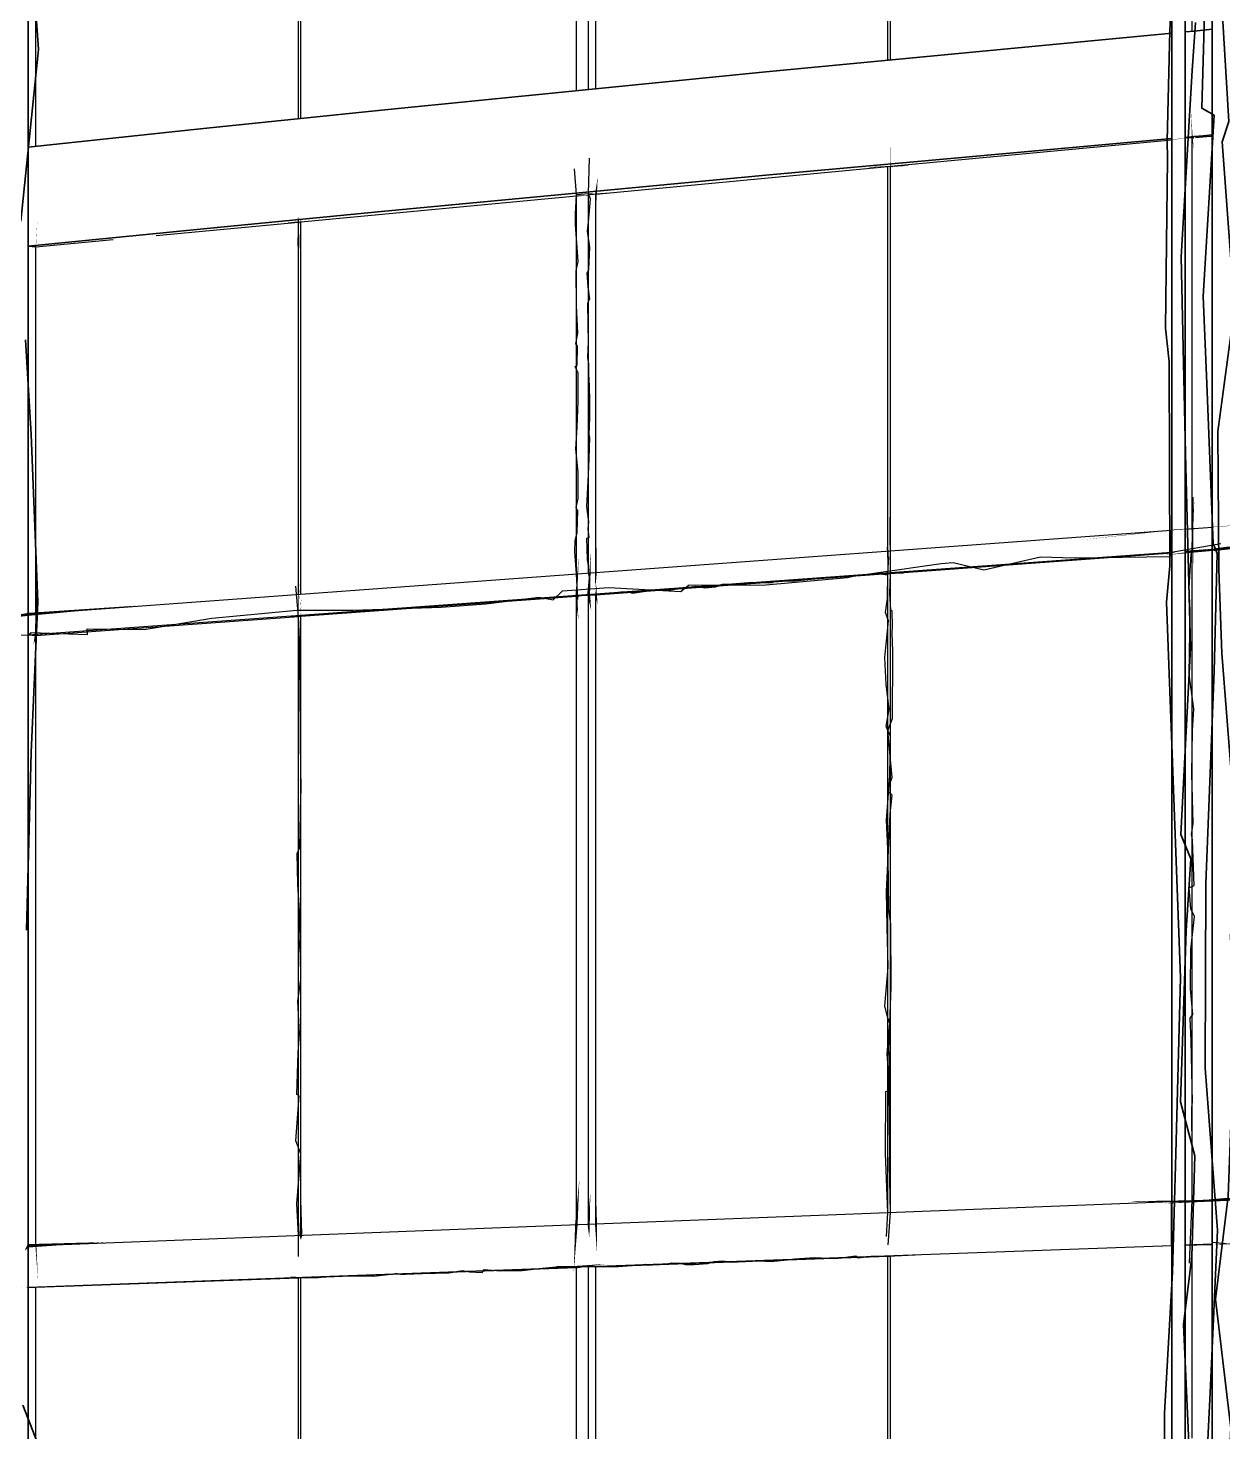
# Model space of a CAD drawing. Header units: inches. Extents: x -877 to 882, y -418 to 410.
# Drawn here: x -516 to -410.1, y -49.8 to 74.7 of the extents above; entities that cross this region are included whole.
import ezdxf

# ---------------------------------------------------------------- set-up
doc = ezdxf.new("R2010")
doc.units = ezdxf.units.IN
doc.header["$LTSCALE"] = 0.5
doc.header["$MEASUREMENT"] = 0
doc.layers.get('0').update_dxf_attribs({"lineweight": 18})
for name, color, linetype, lineweight in [('A-Glaz-Curt', 52, 'Continuous', 35), ('A-Glaz-Curt-Unit', 51, 'Continuous', 25), ('A-Wall', 113, 'Continuous', 35)]:
    doc.layers.add(name, color=color, linetype=linetype, lineweight=lineweight)

# ---------------------------------------------------------------- blocks, each defined once
blk = doc.blocks.new('*U12')
at = {"color": 7, "linetype": 'Continuous', "lineweight": -3}
for p, q in [((-412.79, 64.92), (-412.65, 64.94)), ((-411.19, 65.07), (-411.02, 65.08)), ((-412.79, -33.21), (-412.39, -33.19)), ((-412.39, -33.19), (-411.02, -33.15)), ((-439.77, -34.19), (-439.54, -34.18)), ((-439.54, -34.18), (-439.54, -34.18))]:
    blk.add_line(p, q, dxfattribs=at)
at = {"layer": 'A-Glaz-Curt', "color": 143, "linetype": 'Continuous', "lineweight": 35}
for p, q in [((-414.62, -215.6), (-414.62, 248.02)), ((-413.43, -215.68), (-413.43, 248.25)), ((-411.02, -215.84), (-411.02, 248.7)), ((-515.99, -208.46), (-515.99, 227.58)), ((-432.9, 72.48), (-414.62, 74.21)), ((-414.62, 64.87), (-414.62, 74.21)), ((-414.62, 74.21), (-414.62, 74.21)), ((-413.43, 74.32), (-412.63, 74.4)), ((-413.43, 64.97), (-413.43, 74.32)), ((-412.63, 74.4), (-411.82, 74.47)), ((-411.82, 74.47), (-411.02, 74.55)), ((-411.02, 65.19), (-411.02, 74.55)), ((-411.02, 74.55), (-411.02, 74.55)), ((-450.6, 70.77), (-432.9, 72.48)), ((-467.75, 69.07), (-450.6, 70.77)), ((-484.36, 67.4), (-467.75, 69.07)), ((-500.44, 65.75), (-484.36, 67.4)), ((-515.99, 64.11), (-500.44, 65.75)), ((-432.9, 63.23), (-414.62, 64.87)), ((-414.62, 64.87), (-414.62, 64.87)), ((-413.43, 64.97), (-412.63, 65.04)), ((-413.43, 64.97), (-412.79, 64.92)), ((-412.63, 65.04), (-411.82, 65.12)), ((-411.82, 65.12), (-411.02, 65.19)), ((-411.02, 65.19), (-411.02, 65.19)), ((-515.99, 55.33), (-515.99, 64.11)), ((-450.6, 61.61), (-432.9, 63.23)), ((-467.75, 60.01), (-450.6, 61.61)), ((-484.36, 58.43), (-467.75, 60.01)), ((-500.44, 56.87), (-484.36, 58.43)), ((-515.99, 55.33), (-500.44, 56.87)), ((-515.99, 55.33), (-515.3, 55.28))]:
    blk.add_line(p, q, dxfattribs=at)
at = {"layer": 'A-Glaz-Curt-Unit', "color": 141, "linetype": 'Continuous', "lineweight": 25}
for p, q in [((-412.79, 74.38), (-412.79, 91.4)), ((-465.65, 69.28), (-465.65, 85.61)), ((-515.3, 64.18), (-515.3, 80.17)), ((-439.54, 62.41), (-414.62, 64.75)), ((-412.79, 30.3), (-412.79, 64.92)), ((-412.52, 64.95), (-411.19, 65.07)), ((-465.65, 59.95), (-439.77, 62.39)), ((-491.81, 57.49), (-467.39, 59.79)), ((-465.65, 26.41), (-465.65, 59.95)), ((-504.64, 56.29), (-492.02, 57.47)), ((-515.3, 55.28), (-508.45, 55.93)), ((-515.3, 22.74), (-515.3, 55.28)), ((-439.54, 26.33), (-414.62, 28.14)), ((-412.79, 28.27), (-411.02, 28.39)), ((-412.79, -29.27), (-412.79, 28.27)), ((-465.65, 24.44), (-439.77, 26.32)), ((-491.81, 22.54), (-467.39, 24.31)), ((-465.65, -31.32), (-465.65, 24.44)), ((-515.3, 20.83), (-492.02, 22.52)), ((-515.3, -33.25), (-515.3, 20.83)), ((-412.79, -50.31), (-412.79, -33.21)), ((-412.79, -33.21), (-412.79, -33.21)), ((-465.65, -35.14), (-439.77, -34.19)), ((-491.81, -36.09), (-467.39, -35.2)), ((-465.65, -51.67), (-465.65, -35.14)), ((-515.3, -36.95), (-492.02, -36.1)), ((-515.3, -53.02), (-515.3, -36.95))]:
    blk.add_line(p, q, dxfattribs=at)
at = {"layer": 'A-Glaz-Curt-Unit', "color": 143, "linetype": 'Continuous', "lineweight": 25}
for p, q in [((-439.77, 71.81), (-439.77, 88.45)), ((-439.54, 71.84), (-439.54, 88.48)), ((-467.39, 69.11), (-467.39, 85.55)), ((-466.3, 69.22), (-466.3, 85.67)), ((-492.02, 66.61), (-492.02, 82.72)), ((-491.81, 66.63), (-491.81, 82.75)), ((-439.77, 62.39), (-439.54, 62.41)), ((-439.77, 28.32), (-439.77, 62.39)), ((-439.54, 28.33), (-439.54, 62.41)), ((-467.39, 59.9), (-466.3, 60)), ((-467.39, 26.28), (-467.39, 59.9)), ((-466.3, 26.36), (-466.3, 60)), ((-466.3, 60), (-465.65, 59.95)), ((-492.02, 57.47), (-491.81, 57.49)), ((-492.02, 24.46), (-492.02, 57.47)), ((-491.81, 24.48), (-491.81, 57.49)), ((-515.94, 22.7), (-414.64, 30.17)), ((-414.64, 28.22), (-414.64, 30.17)), ((-414.64, 30.17), (-414.62, 30.17)), ((-413.42, 30.26), (-411.02, 30.42)), ((-413.42, 28.31), (-413.42, 30.26)), ((-411.02, 28.47), (-411.02, 30.42)), ((-411.02, 30.42), (-411.02, 30.42)), ((-515.94, 20.87), (-414.64, 28.22)), ((-414.64, 28.22), (-414.62, 28.22)), ((-413.42, 28.31), (-411.02, 28.47)), ((-413.42, 28.31), (-412.79, 28.27)), ((-411.02, 28.47), (-411.02, 28.47)), ((-467.39, 26.28), (-467.35, 26.28)), ((-439.77, 26.32), (-439.54, 26.33)), ((-439.77, -30.31), (-439.77, 26.32)), ((-439.54, -30.31), (-439.54, 26.33)), ((-467.39, 24.39), (-466.3, 24.47)), ((-467.39, -31.39), (-467.39, 24.39)), ((-466.3, -31.34), (-466.3, 24.47)), ((-466.3, 24.47), (-465.65, 24.44)), ((-515.94, 20.87), (-515.94, 22.7)), ((-492.02, 22.52), (-491.81, 22.54)), ((-492.02, -32.34), (-492.02, 22.52)), ((-491.81, -32.34), (-491.81, 22.54)), ((-515.94, 20.87), (-515.3, 20.83)), ((-515.94, -33.27), (-414.64, -29.34)), ((-414.64, -33.23), (-414.64, -29.34)), ((-414.64, -29.34), (-414.62, -29.34)), ((-413.42, -29.29), (-411.02, -29.2)), ((-413.42, -33.19), (-413.42, -29.29)), ((-411.02, -33.11), (-411.02, -29.2)), ((-411.02, -29.2), (-411.02, -29.2)), ((-515.94, -36.93), (-515.94, -33.27)), ((-466.3, -35.12), (-414.64, -33.23)), ((-414.64, -33.23), (-414.62, -33.23)), ((-413.42, -33.19), (-411.02, -33.11)), ((-413.42, -33.19), (-412.79, -33.21)), ((-411.02, -33.11), (-411.02, -33.11)), ((-439.77, -50.99), (-439.77, -34.19)), ((-439.54, -50.99), (-439.54, -34.18)), ((-515.94, -36.93), (-467.39, -35.16)), ((-467.39, -51.71), (-467.39, -35.16)), ((-466.3, -51.69), (-466.3, -35.12)), ((-515.94, -36.93), (-515.3, -36.95)), ((-492.02, -36.1), (-491.81, -36.09)), ((-492.02, -52.38), (-492.02, -36.1)), ((-491.81, -52.37), (-491.81, -36.09))]:
    blk.add_line(p, q, dxfattribs=at)
blk = doc.blocks.new('New Napkin Sketch')
at = {"layer": 'A-Wall', "color": 141, "linetype": 'Continuous', "lineweight": 25}
for p, q in [((-412.79, 74.38), (-412.79, 91.4)), ((-465.65, 69.28), (-465.65, 85.61)), ((-515.3, 64.18), (-515.3, 80.17)), ((-412.52, 64.95), (-411.19, 65.07)), ((-504.64, 56.29), (-492.02, 57.47)), ((-515.3, 55.28), (-508.45, 55.93)), ((-412.79, 28.27), (-411.02, 28.39)), ((-412.79, -50.31), (-412.79, -33.21)), ((-412.79, -33.21), (-412.79, -33.21)), ((-465.65, -51.67), (-465.65, -35.14)), ((-515.3, -53.02), (-515.3, -36.95))]:
    blk.add_line(p, q, dxfattribs=at)
at = {"layer": 'A-Wall', "color": 143, "linetype": 'Continuous', "lineweight": 25}
for p, q in [((-439.77, 71.81), (-439.77, 88.45)), ((-439.54, 71.84), (-439.54, 88.48)), ((-467.39, 69.11), (-467.39, 85.55)), ((-466.3, 69.22), (-466.3, 85.67)), ((-492.02, 66.61), (-492.02, 82.72)), ((-491.81, 66.63), (-491.81, 82.75)), ((-439.77, 62.39), (-439.54, 62.41)), ((-467.39, 59.9), (-466.3, 60)), ((-466.3, 60), (-465.65, 59.95)), ((-492.02, 57.47), (-491.81, 57.49)), ((-414.64, 28.22), (-414.64, 30.17)), ((-414.64, 30.17), (-414.62, 30.17)), ((-413.42, 30.26), (-411.02, 30.42)), ((-413.42, 28.31), (-413.42, 30.26)), ((-411.02, 28.47), (-411.02, 30.42)), ((-411.02, 30.42), (-411.02, 30.42)), ((-414.64, 28.22), (-414.62, 28.22)), ((-413.42, 28.31), (-411.02, 28.47)), ((-413.42, 28.31), (-412.79, 28.27)), ((-411.02, 28.47), (-411.02, 28.47)), ((-467.39, 26.28), (-467.35, 26.28)), ((-439.77, 26.32), (-439.54, 26.33)), ((-467.39, 24.39), (-466.3, 24.47)), ((-466.3, 24.47), (-465.65, 24.44)), ((-515.94, 20.87), (-515.94, 22.7)), ((-492.02, 22.52), (-491.81, 22.54)), ((-515.94, 20.87), (-515.3, 20.83)), ((-414.64, -33.23), (-414.64, -29.34)), ((-414.64, -29.34), (-414.62, -29.34)), ((-413.42, -29.29), (-411.02, -29.2)), ((-413.42, -33.19), (-413.42, -29.29)), ((-411.02, -33.11), (-411.02, -29.2)), ((-411.02, -29.2), (-411.02, -29.2)), ((-515.94, -36.93), (-515.94, -33.27)), ((-414.64, -33.23), (-414.62, -33.23)), ((-413.42, -33.19), (-411.02, -33.11)), ((-413.42, -33.19), (-412.79, -33.21)), ((-411.02, -33.11), (-411.02, -33.11)), ((-439.77, -50.99), (-439.77, -34.19)), ((-439.54, -50.99), (-439.54, -34.18)), ((-467.39, -51.71), (-467.39, -35.16)), ((-466.3, -51.69), (-466.3, -35.12)), ((-515.94, -36.93), (-515.3, -36.95)), ((-492.02, -36.1), (-491.81, -36.09)), ((-492.02, -52.38), (-492.02, -36.1)), ((-491.81, -52.37), (-491.81, -36.09))]:
    blk.add_line(p, q, dxfattribs=at)
at = {"layer": 'A-Wall', "color": 143, "linetype": 'Continuous', "lineweight": 35}
for p, q in [((-432.9, 72.48), (-414.62, 74.21)), ((-414.62, 64.87), (-414.62, 74.21)), ((-414.62, 74.21), (-414.62, 74.21)), ((-413.43, 74.32), (-412.63, 74.4)), ((-413.43, 64.97), (-413.43, 74.32)), ((-412.63, 74.4), (-411.82, 74.47)), ((-411.82, 74.47), (-411.02, 74.55)), ((-411.02, 65.19), (-411.02, 74.55)), ((-411.02, 74.55), (-411.02, 74.55)), ((-450.6, 70.77), (-432.9, 72.48)), ((-467.75, 69.07), (-450.6, 70.77)), ((-484.36, 67.4), (-467.75, 69.07)), ((-500.44, 65.75), (-484.36, 67.4)), ((-515.99, 64.11), (-500.44, 65.75)), ((-432.9, 63.23), (-414.62, 64.87)), ((-414.62, 64.87), (-414.62, 64.87)), ((-413.43, 64.97), (-412.63, 65.04)), ((-413.43, 64.97), (-412.79, 64.92)), ((-412.63, 65.04), (-411.82, 65.12)), ((-411.82, 65.12), (-411.02, 65.19)), ((-411.02, 65.19), (-411.02, 65.19)), ((-515.99, 55.33), (-515.99, 64.11)), ((-450.6, 61.61), (-432.9, 63.23)), ((-467.75, 60.01), (-450.6, 61.61)), ((-484.36, 58.43), (-467.75, 60.01)), ((-500.44, 56.87), (-484.36, 58.43)), ((-515.99, 55.33), (-500.44, 56.87)), ((-515.99, 55.33), (-515.3, 55.28))]:
    blk.add_line(p, q, dxfattribs=at)
at = {"layer": 'A-Wall', "color": 7, "linetype": 'Continuous', "lineweight": -3}
for p, q in [((-412.79, 64.92), (-412.65, 64.94)), ((-411.19, 65.07), (-411.02, 65.08)), ((-412.79, -33.21), (-412.39, -33.19)), ((-412.39, -33.19), (-411.02, -33.15)), ((-439.77, -34.19), (-439.54, -34.18)), ((-439.54, -34.18), (-439.54, -34.18))]:
    blk.add_line(p, q, dxfattribs=at)
at = {"layer": 'A-Wall', "color": 143, "linetype": 'Continuous', "lineweight": 35, "extrusion": (0, 0, -1)}
for points in [[(412.87, -55.99), (413.58, -40.25), (412.83, -34.21), (412.56, -25.29), (413.85, -20.52), (413.33, -5.31), (412.91, 1.04), (413.8, 3.17), (412.96, 19.74), (413.38, 36.92), (413.77, 54.38), (412.79, 70.9), (412.51, 75.16)], [(409.79, -57.66), (409.38, -49.44), (410.74, -38.01), (409.61, -28.86), (408.98, -12.32), (409.4, -5.94), (408.97, 3.85), (410.16, 19.27), (410.44, 26.68), (410.53, 38.89), (409.28, 48.13), (409.27, 52.57), (410.15, 64.57), (409.55, 66.37), (410.47, 81.69)], [(411.92, -60.74), (411.19, -45.66), (410.55, -31.88), (411.64, -17.52), (411.59, -1.16), (410.86, 17.67), (410.58, 28.1), (410.93, 28.97), (411.5, 43.17), (411.84, 50.88), (410.84, 66.94), (411.96, 67.55), (411.61, 79.12)], [(415.31, -66.2), (415.27, -48.1), (414.55, -35.6), (414.24, -25.1), (413.83, -9.52), (414.51, 8.76), (415.09, 23.77), (414.78, 27), (414.85, 45.08), (415.18, 48.07), (415, 63.08), (415.01, 64.67), (414.77, 74.43), (413.9, 93.57)], [(516.82, -102.28), (515.42, -95.73), (515.69, -84.5), (515.47, -75.9), (516.22, -68.75), (515.15, -50.74), (516.45, -47.41)], [(516.14, -5.29), (515.73, 10.46), (515.12, 23.81), (515.73, 38.65), (516.22, 47.03)], [(516.62, 57.56), (515.08, 72.76), (516.2, 88.9)]]:
    blk.add_lwpolyline(points, dxfattribs=at)
at = {"layer": 'A-Wall', "color": 141, "linetype": 'Continuous', "lineweight": 25, "extrusion": (0, 0, -1)}
for points in [[(412.68, 27.13, 0, 0.164, 0), (412.79, 30.3, 0.164, 0, 0), (412.62, 32.66, 0, 0, 0), (412.85, 35.77, 0, 0, 0), (412.7, 37.18, 0, 0, 0), (412.67, 38.54, 0, 0, 0), (412.82, 39.26, 0, 0, 0), (412.82, 41.1, 0, 0, 0), (412.7, 43.5, 0, 0, 0), (412.71, 44.41, 0, 0, 0), (412.77, 45.78, 0, 0, 0), (412.88, 48.77, 0, 0, 0), (412.62, 50.37, 0, 0, 0), (412.64, 52.16, 0, 0, 0), (412.86, 52.43, 0, 0, 0), (412.92, 53.66, 0, 0, 0), (412.78, 54.65, 0, 0, 0), (412.93, 57.85, 0, 0, 0), (412.65, 58.85, 0, 0, 0), (412.88, 60.39, 0, 0, 0), (412.65, 63.85, 0, 0.0689, 0), (412.79, 64.92, 0.0689, 0, 0), (412.92, 67.47, 0, 0, 0)], [(441.96, 62.3, 0, 0.0829, 0), (439.54, 62.41, 0.0829, 0, 0), (439.36, 62.31, 0, 0, 0), (437.06, 62.73, 0, 0, 0), (434.62, 62.97, 0, 0, 0), (434.5, 62.76, 0, 0, 0), (434.12, 62.96, 0, 0, 0), (432.89, 63.13, 0, 0, 0), (431, 63.15, 0, 0, 0), (429.77, 63.28, 0, 0, 0), (428.45, 63.33, 0, 0, 0), (428.09, 63.44, 0, 0, 0), (426.76, 63.65, 0, 0, 0), (425.07, 63.74, 0, 0, 0), (422.88, 63.92, 0, 0, 0), (421.15, 64.23, 0, 0, 0), (419.14, 64.45, 0, 0, 0), (418.83, 64.31, 0, 0, 0), (417.09, 64.48, 0, 0, 0), (416.1, 64.74, 0, 0, 0), (415.63, 64.73, 0, 0.0375, 0), (414.62, 64.75, 0.0375, 0, 0), (412.16, 65.11, 0, 0, 0)], [(467.45, 59.71, 0, 0.094, 0), (465.65, 59.95, 0.094, 0, 0), (463.71, 60.14, 0, 0, 0), (461.82, 60.25, 0, 0, 0), (460.13, 60.51, 0, 0, 0), (459.07, 60.58, 0, 0, 0), (457.08, 60.68, 0, 0, 0), (456.52, 60.69, 0, 0, 0), (456.33, 60.84, 0, 0, 0), (454.22, 61.02, 0, 0, 0), (453.68, 61.08, 0, 0, 0), (451.85, 61.18, 0, 0, 0), (450.28, 61.32, 0, 0, 0), (449.93, 61.55, 0, 0, 0), (447.58, 61.73, 0, 0, 0), (445.56, 61.83, 0, 0, 0), (444.76, 61.94, 0, 0, 0), (444.25, 62, 0, 0, 0), (443.77, 62, 0, 0, 0), (441.98, 62.29, 0, 0, 0), (440.04, 62.44, 0, 0.111, 0), (439.77, 62.39, 0.111, 0, 0), (437.61, 62.47, 0, 0, 0)], [(465.72, 24.83, 0, 0.15, 0), (465.65, 26.41, 0.15, 0, 0), (465.59, 28.81, 0, 0, 0), (465.52, 31.57, 0, 0, 0), (465.71, 32.08, 0, 0, 0), (465.64, 33.73, 0, 0, 0), (465.76, 34.5, 0, 0, 0), (465.71, 34.65, 0, 0, 0), (465.78, 36.53, 0, 0, 0), (465.71, 38.25, 0, 0, 0), (465.58, 41.51, 0, 0, 0), (465.62, 43.39, 0, 0, 0), (465.71, 44.63, 0, 0, 0), (465.61, 46.38, 0, 0, 0), (465.55, 47.12, 0, 0, 0), (465.72, 50.18, 0, 0, 0), (465.52, 51.96, 0, 0, 0), (465.55, 54.08, 0, 0, 0), (465.71, 56.67, 0, 0, 0), (465.67, 58.21, 0, 0.162, 0), (465.65, 59.95, 0.162, 0, 0), (465.49, 61.51, 0, 0, 0)], [(493.5, 57.43, 0, 0.0522, 0), (491.81, 57.49, 0.0522, 0, 0), (489.52, 57.68, 0, 0, 0), (489.3, 57.76, 0, 0, 0), (486.87, 57.98, 0, 0, 0), (485.65, 58.03, 0, 0, 0), (483.6, 58.37, 0, 0, 0), (482.63, 58.27, 0, 0, 0), (482.63, 58.35, 0, 0, 0), (482.03, 58.33, 0, 0, 0), (479.64, 58.76, 0, 0, 0), (478.36, 58.76, 0, 0, 0), (476.57, 58.86, 0, 0, 0), (475.39, 59.14, 0, 0, 0), (474.94, 59.19, 0, 0, 0), (473.06, 59.27, 0, 0, 0), (472.55, 59.35, 0, 0, 0), (470.33, 59.61, 0, 0, 0), (468.99, 59.65, 0, 0, 0), (468.71, 59.61, 0, 0.0947, 0), (467.39, 59.79, 0.0947, 0, 0), (466.02, 59.85, 0, 0, 0)], [(515.27, 21.89, 0, 0.14, 0), (515.3, 22.74, 0.14, 0, 0), (515.17, 24.56, 0, 0, 0), (515.25, 26.97, 0, 0, 0), (515.18, 28.69, 0, 0, 0), (515.17, 31.89, 0, 0, 0), (515.38, 32.96, 0, 0, 0), (515.37, 33.86, 0, 0, 0), (515.25, 36.46, 0, 0, 0), (515.28, 39.1, 0, 0, 0), (515.39, 42.15, 0, 0, 0), (515.37, 43.58, 0, 0, 0), (515.36, 43.82, 0, 0, 0), (515.37, 45.45, 0, 0, 0), (515.25, 47.75, 0, 0, 0), (515.25, 49.53, 0, 0, 0), (515.2, 52.73, 0, 0, 0), (515.41, 53.23, 0, 0, 0), (515.38, 54.71, 0, 0.0246, 0), (515.3, 55.28, 0.0246, 0, 0), (515.15, 58.02, 0, 0, 0)], [(411.32, 28.27, 0, 0.0506, 0), (409.14, 28.52, 0.0506, 0, 0)], [(441.74, 26.13, 0, 0.0412, 0), (439.54, 26.33, 0.0412, 0, 0), (438.03, 26.32, 0, 0, 0), (437.36, 26.49, 0, 0, 0), (437.33, 26.4, 0, 0, 0), (436.19, 26.56, 0, 0, 0), (433.85, 26.84, 0, 0, 0), (431.47, 26.83, 0, 0, 0), (430.26, 26.97, 0, 0, 0), (429.14, 27.07, 0, 0, 0), (426.7, 27.34, 0, 0, 0), (425.38, 27.48, 0, 0, 0), (424.08, 27.55, 0, 0, 0), (423.02, 27.47, 0, 0, 0), (420.65, 27.59, 0, 0, 0), (419.85, 27.76, 0, 0, 0), (419.42, 27.85, 0, 0, 0), (418.48, 27.78, 0, 0, 0), (418.39, 27.9, 0, 0, 0), (416.53, 28.02, 0, 0, 0), (415.17, 28.1, 0, 0.108, 0), (414.62, 28.14, 0.108, 0, 0), (414.26, 28.22, 0, 0, 0)], [(515.1, -36.45, 0, 0.093, 0), (515.3, -33.25, 0.093, 0, 0), (515.33, -27.93, 0, 0, 0), (515.27, -26.31, 0, 0, 0), (515.28, -25.52, 0, 0, 0), (515.07, -24.03, 0, 0, 0), (515.23, -19.26, 0, 0, 0), (515.43, -18.52, 0, 0, 0), (515.08, -13.65, 0, 0, 0), (515.35, -12.19, 0, 0, 0), (515.42, -11.2, 0, 0, 0), (515.35, -6.98, 0, 0, 0), (515.35, -3.22, 0, 0, 0), (515.56, -1.38, 0, 0, 0), (515.55, -0.16, 0, 0, 0), (515.15, 5.02, 0, 0, 0), (515.23, 8.38, 0, 0, 0), (515.19, 9.52, 0, 0, 0), (515.39, 10.38, 0, 0, 0), (515.41, 15.72, 0, 0, 0), (515.37, 17.8, 0, 0, 0), (515.19, 19.1, 0, 0, 0), (515.51, 20.02, 0, 0.205, 0), (515.3, 20.83, 0.205, 0, 0), (515.2, 25.89, 0, 0, 0)], [(465.56, -33.93, 0, 0.185, 0), (465.65, -31.32, 0.185, 0, 0), (465.67, -27.55, 0, 0, 0), (465.38, -23.38, 0, 0, 0), (465.92, -22.27, 0, 0, 0), (465.42, -20.85, 0, 0, 0), (465.83, -17.55, 0, 0, 0), (465.77, -16.61, 0, 0, 0), (465.72, -12.32, 0, 0, 0), (465.55, -10.67, 0, 0, 0), (465.74, -8.03, 0, 0, 0), (465.43, -3.77, 0, 0, 0), (465.93, 0.65, 0, 0, 0), (465.42, 5.6, 0, 0, 0), (465.86, 6.94, 0, 0, 0), (465.87, 7.67, 0, 0, 0), (465.9, 10.74, 0, 0, 0), (465.37, 13.68, 0, 0, 0), (465.57, 18.45, 0, 0, 0), (465.92, 21.35, 0, 0, 0), (465.5, 23.55, 0, 0.156, 0), (465.65, 24.44, 0.156, 0, 0), (465.6, 25.3, 0, 0, 0)], [(492.66, 22.41, 0, 0.0248, 0), (491.81, 22.54, 0.0248, 0, 0), (490.25, 22.71, 0, 0, 0), (489.07, 22.63, 0, 0, 0), (487.15, 22.86, 0, 0, 0), (485.38, 22.96, 0, 0, 0), (485.12, 23.01, 0, 0, 0), (483.52, 23.05, 0, 0, 0), (482.28, 23.33, 0, 0, 0), (480.66, 23.31, 0, 0, 0), (478.98, 23.42, 0, 0, 0), (478.04, 23.53, 0, 0, 0), (477.44, 23.46, 0, 0, 0), (476.27, 23.7, 0, 0, 0), (475.41, 23.75, 0, 0, 0), (474.01, 23.85, 0, 0, 0), (473.62, 23.89, 0, 0, 0), (473.27, 23.84, 0, 0, 0), (471.53, 23.93, 0, 0, 0), (470.94, 23.95, 0, 0, 0), (469.13, 24.15, 0, 0, 0), (467.62, 24.18, 0, 0, 0), (467.61, 24.35, 0, 0.122, 0), (467.39, 24.31, 0.122, 0, 0), (465.5, 24.47, 0, 0, 0)], [(515.59, 20.92, 0, 0.0051, 0), (515.3, 20.83, 0.0051, 0, 0), (513.9, 20.84, 0, 0, 0), (513.17, 21.1, 0, 0, 0), (512.71, 21.06, 0, 0, 0), (512.4, 21.07, 0, 0, 0), (510.91, 21.19, 0, 0, 0), (510.17, 21.26, 0, 0, 0), (509.36, 21.18, 0, 0, 0), (507.22, 21.4, 0, 0, 0), (505.28, 21.56, 0, 0, 0), (504.63, 21.63, 0, 0, 0), (504.2, 21.71, 0, 0, 0), (503.99, 21.63, 0, 0, 0), (502.23, 21.7, 0, 0, 0), (501.91, 21.84, 0, 0, 0), (501.78, 21.83, 0, 0, 0), (499.66, 22, 0, 0, 0), (498.82, 22.15, 0, 0, 0), (497.28, 22.16, 0, 0, 0), (495.59, 22.35, 0, 0, 0), (495.28, 22.4, 0, 0, 0), (493.03, 22.48, 0, 0.0962, 0), (492.02, 22.52, 0.0962, 0, 0), (489.84, 22.67, 0, 0, 0)], [(411.07, -33.18, 0, 0.097, 0), (409.14, -33.08, 0.097, 0, 0), (407.48, -32.96, 0, 0, 0), (406.91, -33.08, 0, 0, 0), (405.42, -32.87, 0, 0, 0), (404.05, -32.86, 0, 0, 0), (403.52, -32.83, 0, 0, 0), (402, -32.93, 0, 0, 0), (401.64, -32.86, 0, 0, 0), (400.12, -32.85, 0, 0, 0), (398.39, -32.67, 0, 0, 0), (396.94, -32.61, 0, 0, 0), (395.12, -32.66, 0, 0, 0), (394.95, -32.65, 0, 0, 0), (393.07, -32.49, 0, 0, 0), (392.05, -32.6, 0, 0, 0), (392.05, -32.6, 0, 0, 0), (391.45, -32.44, 0, 0, 0), (390.85, -32.5, 0, 0.0319, 0), (389.59, -32.45, 0.0319, 0, 0), (388.18, -32.34, 0, 0, 0)], [(517.48, -37.01, 0, 0.0192, 0), (515.3, -36.95, 0.0192, 0, 0), (512.99, -36.94, 0, 0, 0), (511.65, -36.85, 0, 0, 0), (509.37, -36.74, 0, 0, 0), (507.63, -36.71, 0, 0, 0), (505.77, -36.67, 0, 0, 0), (504.67, -36.46, 0, 0, 0), (502.5, -36.39, 0, 0, 0), (501.9, -36.41, 0, 0, 0), (501.46, -36.5, 0, 0, 0), (499.62, -36.44, 0, 0, 0), (498.06, -36.3, 0, 0, 0), (495.88, -36.32, 0, 0, 0), (494.69, -36.17, 0, 0, 0), (493.23, -36.04, 0, 0, 0), (492.19, -36.01, 0, 0, 0), (492.04, -36.17, 0, 0.00281, 0), (492.02, -36.1, 0.00281, 0, 0), (490.64, -35.95, 0, 0, 0)]]:
    blk.add_lwpolyline(points, format="xyseb", dxfattribs=at)
at = {"layer": 'A-Wall', "color": 143, "linetype": 'Continuous', "lineweight": 25, "extrusion": (0, 0, -1)}
for points in [[(439.49, 27.78, 0, 0.0893, 0), (439.54, 28.33, 0.0893, 0, 0), (439.6, 30.56, 0, 0, 0), (439.5, 33.39, 0, 0, 0), (439.54, 33.76, 0, 0, 0), (439.4, 37.14, 0, 0, 0), (439.7, 40.2, 0, 0, 0), (439.53, 41.59, 0, 0, 0), (439.59, 43.91, 0, 0, 0), (439.68, 44.06, 0, 0, 0), (439.39, 46.96, 0, 0, 0), (439.44, 50.2, 0, 0, 0), (439.52, 52.82, 0, 0, 0), (439.55, 55.51, 0, 0, 0), (439.48, 58.3, 0, 0, 0), (439.5, 59.75, 0, 0.058, 0), (439.54, 62.41, 0.058, 0, 0), (439.53, 64.97, 0, 0, 0)], [(439.79, 25.48, 0, 0.163, 0), (439.77, 28.32, 0.163, 0, 0), (439.91, 28.67, 0, 0, 0), (439.81, 31.08, 0, 0, 0), (439.67, 33.26, 0, 0, 0), (439.65, 34.72, 0, 0, 0), (439.64, 37.31, 0, 0, 0), (439.61, 38.8, 0, 0, 0), (439.76, 42.1, 0, 0, 0), (439.78, 45.06, 0, 0, 0), (439.9, 47.25, 0, 0, 0), (439.72, 48.39, 0, 0, 0), (439.76, 51.15, 0, 0, 0), (439.63, 51.41, 0, 0, 0), (439.9, 52.24, 0, 0, 0), (439.75, 55.46, 0, 0, 0), (439.8, 56.67, 0, 0, 0), (439.91, 59.83, 0, 0, 0), (439.81, 59.83, 0, 0, 0), (439.9, 61.29, 0, 0.0041, 0), (439.77, 62.39, 0.0041, 0, 0), (439.68, 63.28, 0, 0, 0)], [(492.05, 21.45, 0, 0.06, 0), (492.02, 24.46, 0.06, 0, 0), (492.05, 26.97, 0, 0, 0), (492.02, 29.45, 0, 0, 0), (492.06, 31.12, 0, 0, 0), (491.91, 33.84, 0, 0, 0), (492.11, 34.04, 0, 0, 0), (492.07, 35.28, 0, 0, 0), (491.87, 36.06, 0, 0, 0), (491.88, 38.92, 0, 0, 0), (492.03, 41.52, 0, 0, 0), (491.97, 42.88, 0, 0, 0), (491.9, 44.72, 0, 0, 0), (492.11, 45.76, 0, 0, 0), (491.9, 48.06, 0, 0, 0), (491.99, 49.02, 0, 0, 0), (492.17, 51.45, 0, 0, 0), (492.09, 52.55, 0, 0, 0), (492.12, 55.14, 0, 0.14, 0), (492.02, 57.47, 0.14, 0, 0), (492.07, 58.01, 0, 0, 0)], [(491.71, 22.49, 0, 0.00718, 0), (491.81, 24.48, 0.00718, 0, 0), (491.76, 27.61, 0, 0, 0), (491.82, 30.35, 0, 0, 0), (491.66, 33, 0, 0, 0), (491.89, 33.14, 0, 0, 0), (491.86, 34.83, 0, 0, 0), (491.74, 35.31, 0, 0, 0), (491.83, 36.42, 0, 0, 0), (491.67, 36.47, 0, 0, 0), (491.74, 38.4, 0, 0, 0), (491.79, 41.69, 0, 0, 0), (491.68, 43.89, 0, 0, 0), (491.82, 46.14, 0, 0, 0), (491.88, 49.4, 0, 0, 0), (491.93, 50.13, 0, 0, 0), (491.96, 51.33, 0, 0, 0), (491.77, 52.08, 0, 0, 0), (491.64, 52.29, 0, 0, 0), (491.9, 54.07, 0, 0, 0), (491.96, 54.71, 0, 0.101, 0), (491.81, 57.49, 0.101, 0, 0), (491.82, 57.74, 0, 0, 0)], [(415.34, 27.93, 0, 0.247, 0), (409.76, 28.56, 0.247, 0, 0), (406.66, 28.89, 0, 0, 0), (402.09, 29.17, 0, 0, 0), (400.88, 29.3, 0, 0, 0), (399.13, 29.32, 0, 0, 0), (395.2, 29.32, 0, 0, 0), (390.45, 29.78, 0, 0, 0), (389.72, 29.96, 0, 0, 0), (387.61, 30.15, 0, 0, 0), (387.18, 30.04, 0, 0, 0), (385.05, 29.86, 0, 0, 0), (380, 30.42, 0, 0, 0), (377.88, 30.67, 0, 0, 0), (376.96, 30.65, 0, 0, 0), (374.06, 30.84, 0, 0, 0), (368.42, 31.08, 0, 0, 0), (366.27, 31.53, 0, 0, 0), (365.41, 31.32, 0, 0, 0), (359.71, 31.51, 0, 0, 0), (356.88, 31.77, 0, 0, 0), (355.27, 32.16, 0, 0.139, 0), (350.55, 32.35, 0.139, 0, 0), (347.57, 32.41, 0, 0, 0)], [(520.7, 22.02, 0, 0.258, 0), (515.94, 22.7, 0.258, 0, 0), (506.31, 23.47, 0, 0, 0), (499.87, 23.65, 0, 0, 0), (494.01, 23.92, 0, 0, 0), (490.71, 24.26, 0, 0, 0), (485.63, 25.21, 0, 0, 0), (485.01, 25.2, 0, 0, 0), (482.01, 24.86, 0, 0, 0), (475.82, 25.23, 0, 0, 0), (468.03, 25.96, 0, 0, 0), (465.7, 26.51, 0, 0, 0), (462.86, 26.82, 0, 0, 0), (462.22, 26.73, 0, 0, 0), (458.06, 27.45, 0, 0, 0), (448.56, 28.05, 0, 0, 0), (440.95, 28.71, 0, 0, 0), (436.22, 29.05, 0, 0, 0), (429.12, 29.47, 0, 0, 0), (423, 29.26, 0, 0.0615, 0), (414.64, 30.17, 0.0615, 0, 0), (405.13, 30.86, 0, 0, 0)], [(467.62, -35.6, 0, 0.229, 0), (467.39, -31.39, 0.229, 0, 0), (467.12, -27.33, 0, 0, 0), (467.4, -24.35, 0, 0, 0), (467.25, -22.46, 0, 0, 0), (467.24, -17.66, 0, 0, 0), (467.66, -16.36, 0, 0, 0), (467.61, -12.65, 0, 0, 0), (467.35, -9.56, 0, 0, 0), (467.14, -4.04, 0, 0, 0), (467.64, -3.03, 0, 0, 0), (467.65, -1.06, 0, 0, 0), (467.37, 0.55, 0, 0, 0), (467.56, 0.95, 0, 0, 0), (467.62, 4.17, 0, 0, 0), (467.51, 7.55, 0, 0, 0), (467.61, 10.08, 0, 0, 0), (467.37, 12.27, 0, 0, 0), (467.66, 17.48, 0, 0, 0), (467.29, 18.92, 0, 0, 0), (467.2, 22.06, 0, 0.163, 0), (467.39, 24.39, 0.163, 0, 0), (467.17, 27.94, 0, 0, 0)], [(466.24, -32.59, 0, 0.2, 0), (466.3, -31.34, 0.2, 0, 0), (466.15, -28.56, 0, 0, 0), (466.48, -25.07, 0, 0, 0), (466.33, -24.01, 0, 0, 0), (466.17, -21.7, 0, 0, 0), (466.09, -21.13, 0, 0, 0), (466.39, -16.42, 0, 0, 0), (466.43, -12.21, 0, 0, 0), (466.56, -7.96, 0, 0, 0), (466.42, -5.44, 0, 0, 0), (466.53, -4.36, 0, 0, 0), (466.45, 0.3, 0, 0, 0), (466.17, 3.18, 0, 0, 0), (466.23, 6.82, 0, 0, 0), (466.49, 10.23, 0, 0, 0), (466.29, 12.45, 0, 0, 0), (466.08, 17.54, 0, 0, 0), (466.07, 23.03, 0, 0.256, 0), (466.3, 24.47, 0.256, 0, 0), (466.09, 28.22, 0, 0, 0)], [(491.81, -32.74, 0, 0.267, 0), (491.81, -32.34, 0.267, 0, 0), (491.79, -28.4, 0, 0, 0), (492.03, -23.91, 0, 0, 0), (491.8, -18.82, 0, 0, 0), (491.58, -18.81, 0, 0, 0), (491.93, -14.48, 0, 0, 0), (491.81, -11.38, 0, 0, 0), (491.73, -7.52, 0, 0, 0), (491.6, -5.83, 0, 0, 0), (491.54, -0.48, 0, 0, 0), (491.81, 0.07, 0, 0, 0), (492.07, 5.51, 0, 0, 0), (491.8, 8.31, 0, 0, 0), (491.98, 9.23, 0, 0, 0), (492.02, 13.52, 0, 0, 0), (491.66, 18.47, 0, 0, 0), (491.55, 21.34, 0, 0, 0), (491.55, 22.07, 0, 0, 0), (491.75, 22.44, 0, 0.0238, 0), (491.81, 22.54, 0.0238, 0, 0), (492, 26.01, 0, 0, 0)], [(415.34, -29.53, 0, 0.264, 0), (409.76, -29.16, 0.264, 0, 0), (407.04, -29.2, 0, 0, 0), (403.93, -28.79, 0, 0, 0), (403.11, -28.8, 0, 0, 0), (400.29, -28.63, 0, 0, 0), (395.03, -28.63, 0, 0, 0), (394.37, -28.43, 0, 0, 0), (390.54, -28.48, 0, 0, 0), (387.17, -28.59, 0, 0, 0), (384.71, -28.12, 0, 0, 0), (379.8, -28.05, 0, 0, 0), (375.29, -27.78, 0, 0, 0), (372.45, -27.62, 0, 0, 0), (366.95, -27.57, 0, 0, 0), (366.16, -27.42, 0, 0, 0), (361.64, -27.76, 0, 0, 0), (356.51, -27.09, 0, 0, 0), (356.17, -27.23, 0, 0, 0), (352.34, -27.42, 0, 0.275, 0), (350.55, -27.13, 0.275, 0, 0), (350.15, -27.37, 0, 0, 0)], [(516.29, -33.69, 0, 0.297, 0), (515.94, -33.27, 0.297, 0, 0), (509.18, -32.94, 0, 0, 0), (500.02, -32.31, 0, 0, 0), (494.26, -32.71, 0, 0, 0), (484.57, -32.15, 0, 0, 0), (481.23, -31.86, 0, 0, 0), (472.38, -31.83, 0, 0, 0), (465.78, -30.92, 0, 0, 0), (464.57, -31.35, 0, 0, 0), (458.01, -30.75, 0, 0, 0), (449.42, -30.74, 0, 0, 0), (447.51, -30.53, 0, 0, 0), (444.45, -30.2, 0, 0, 0), (436.51, -30.1, 0, 0, 0), (427.57, -30.04, 0, 0, 0), (423.9, -30.04, 0, 0, 0), (418.86, -29.33, 0, 0.151, 0), (414.64, -29.34, 0.151, 0, 0), (409.28, -29.19, 0, 0, 0)], [(470.61, -35.18, 0, 0.147, 0), (466.3, -35.12, 0.147, 0, 0), (465.53, -34.9, 0, 0, 0), (463.93, -34.88, 0, 0, 0), (460.79, -34.74, 0, 0, 0), (459.89, -34.77, 0, 0, 0), (455.02, -34.76, 0, 0, 0), (454.72, -34.7, 0, 0, 0), (450.39, -34.46, 0, 0, 0), (446.17, -34.21, 0, 0, 0), (442.16, -34.12, 0, 0, 0), (438.6, -34.21, 0, 0, 0), (435.3, -33.9, 0, 0, 0), (434.35, -34.05, 0, 0, 0), (429.3, -33.94, 0, 0, 0), (426.07, -33.87, 0, 0, 0), (425.88, -33.84, 0, 0, 0), (422.19, -33.48, 0, 0, 0), (420.91, -33.25, 0, 0, 0), (420.48, -33.48, 0, 0, 0), (418.99, -33.31, 0, 0, 0), (418.12, -33.56, 0, 0, 0), (416.02, -33.52, 0, 0.00922, 0), (414.64, -33.23, 0.00922, 0, 0), (410.7, -33.27, 0, 0, 0)], [(520.04, -37.16, 0, 0.00147, 0), (515.94, -36.93, 0.00147, 0, 0), (514.08, -36.95, 0, 0, 0), (510.17, -36.76, 0, 0, 0), (505.65, -36.69, 0, 0, 0), (502.6, -36.35, 0, 0, 0), (499.34, -36.22, 0, 0, 0), (496.11, -36.31, 0, 0, 0), (494.36, -35.99, 0, 0, 0), (492.35, -36.12, 0, 0, 0), (489.53, -35.97, 0, 0, 0), (488.21, -35.99, 0, 0, 0), (485.79, -35.82, 0, 0, 0), (482.34, -35.93, 0, 0, 0), (477.7, -35.64, 0, 0, 0), (476.44, -35.66, 0, 0, 0), (474.61, -35.56, 0, 0, 0), (469.79, -35.05, 0, 0.215, 0), (467.39, -35.16, 0.215, 0, 0), (464.78, -34.88, 0, 0, 0)]]:
    blk.add_lwpolyline(points, format="xyseb", dxfattribs=at)
for points in [[(466.17, 25.79), (466.3, 26.36), (466.31, 27.01), (466.39, 27.57), (466.46, 29.44), (466.26, 29.5), (466.33, 30.26), (466.29, 30.9), (466.45, 32.27), (466.3, 35.06), (466.25, 36.47), (466.19, 38.38), (466.25, 38.65), (466.18, 40.15), (466.19, 41.59), (466.23, 42.96), (466.28, 44.02), (466.27, 44.87), (466.37, 45.45), (466.31, 46.84), (466.33, 48.42), (466.38, 50.3), (466.19, 50.65), (466.35, 51.72), (466.44, 52.93), (466.29, 53.26), (466.18, 55.25), (466.41, 56.66), (466.3, 57.46), (466.15, 59.49), (466.3, 60), (466.22, 63.12)], [(467.26, 24), (467.39, 26.28), (467.51, 28.24), (467.5, 29.25), (467.32, 29.93), (467.27, 31.94), (467.36, 31.97), (467.41, 32.16), (467.22, 32.97), (467.22, 35.29), (467.45, 37.33), (467.33, 39.31), (467.24, 41.57), (467.22, 44.07), (467.49, 44.65), (467.31, 44.75), (467.3, 46.5), (467.44, 46.68), (467.27, 47.61), (467.38, 50.06), (467.4, 53.15), (467.24, 53.96), (467.37, 56), (467.47, 57.21), (467.48, 58.21), (467.39, 59.9), (467.54, 62.19)], [(439.74, -33.18), (439.54, -30.31), (439.64, -26.04), (439.6, -24.76), (439.66, -19.59), (439.64, -16.55), (439.68, -15.88), (439.48, -10.36), (439.52, -4.75), (439.7, -3.41), (439.74, 1.12), (439.57, 5.02), (439.39, 6.67), (439.71, 6.96), (439.71, 7.38), (439.4, 8.25), (439.78, 12.4), (439.37, 13.48), (439.37, 15.27), (439.35, 17.31), (439.35, 19.36), (439.39, 21.06), (439.37, 21.63), (439.39, 23), (439.51, 23.06), (439.59, 24.54), (439.54, 26.33), (439.57, 31.31)], [(523.13, 20.79), (515.94, 20.87), (515.72, 21.09), (510.73, 20.9), (510.76, 21.4), (505.71, 21.36), (499.7, 22.35), (492.17, 23.07), (487.16, 23.08), (479.38, 23.34), (475.41, 23.64), (470.7, 24.22), (469.45, 23.97), (468.63, 24.79), (464.5, 25.09), (458.12, 24.71), (457.45, 25.29), (450.6, 25.3), (443.35, 25.97), (442.85, 26.09), (436.3, 27.03), (435.05, 27.21), (433.98, 27.29), (431.26, 26.65), (426.24, 27.8), (423.27, 27.72), (414.71, 27.81), (414.64, 28.22), (410.26, 28.98)], [(439.91, -32.46), (439.77, -30.31), (439.99, -25.1), (439.97, -19.59), (439.72, -19.51), (439.68, -18.31), (439.85, -16.25), (439.61, -13.58), (439.76, -13.16), (439.77, -13.08), (440.05, -12.03), (439.76, -8.58), (439.84, -5.01), (439.91, -1.88), (439.76, 1.27), (439.89, 4.45), (439.6, 8.37), (439.54, 11.88), (439.92, 12.76), (439.65, 14.3), (439.93, 16.52), (440.05, 18.88), (439.72, 22.11), (440, 22.87), (439.81, 24.11), (439.77, 26.32), (439.68, 27.8)], [(492.03, -34.22), (492.02, -32.34), (492.18, -29.56), (492.09, -28.45), (491.8, -25.11), (492.26, -23.96), (491.95, -19.97), (492.16, -19.86), (492.06, -16.16), (491.93, -14.49), (492.07, -11.59), (491.82, -9.67), (491.85, -7.49), (491.95, -5.99), (491.89, -4.09), (492.08, -1.21), (492.14, 1.5), (491.9, 2.02), (491.82, 6.59), (491.79, 7.05), (491.85, 11.36), (491.87, 16.8), (491.94, 17.07), (491.9, 19.77), (492.02, 22.52), (492.27, 25.2)], [(411.07, -32.95), (409.76, -33.06)]]:
    blk.add_lwpolyline(points, dxfattribs=at)
at = {"layer": 'A-Wall', "color": 141, "linetype": 'Continuous', "lineweight": 25, "extrusion": (0, 0, -1)}
for points in [[(413.05, -34.81), (412.79, -29.27), (412.79, -25.2), (412.82, -21.02), (412.76, -20.53), (412.89, -15.1), (412.98, -13.09), (412.75, -12.78), (412.94, -10.5), (412.92, -7.01), (412.61, -4.07), (412.92, -3.39), (413.07, -1.55), (412.63, -1.35), (412.76, 2.72), (412.86, 3.19), (412.71, 4.16), (412.83, 8.55), (412.76, 12.41), (412.65, 14.32), (413.07, 17.37), (412.99, 23), (413.07, 25.06), (412.88, 28.03), (412.79, 28.27), (412.72, 33.08)], [(467.74, 24.34), (465.65, 24.44), (463.46, 24.68), (462.84, 24.71), (462.41, 24.58), (460.47, 24.87), (459.23, 24.85), (456.8, 25.18), (456, 25.04), (455.06, 25.14), (454.44, 25.37), (453.62, 25.4), (451.77, 25.56), (450.33, 25.48), (449.99, 25.51), (449.94, 25.67), (448.27, 25.65), (445.75, 25.89), (445.34, 25.93), (444.62, 26.03), (442.63, 26.17), (441.37, 26.21), (440.83, 26.35), (439.8, 26.2), (439.77, 26.32), (438.96, 26.42)], [(466.59, -35.11), (465.65, -35.14), (463.64, -35.11), (461.76, -34.95), (461.28, -34.89), (461, -35), (459.57, -34.87), (459.52, -34.91), (458.93, -34.78), (458.2, -34.82), (457.72, -34.93), (456.95, -34.93), (455.74, -34.84), (455.18, -34.66), (454.42, -34.6), (453.98, -34.67), (453.67, -34.73), (451.14, -34.59), (450.13, -34.65), (449.01, -34.53), (448.04, -34.43), (446.27, -34.31), (444.43, -34.41), (442.62, -34.17), (442.41, -34.33), (441.26, -34.19), (439.77, -34.19), (437.37, -34.06)], [(492.71, -36.03), (491.81, -36.09), (491.27, -36.1), (490.25, -36.07), (490, -36.04), (489.57, -36.03), (487.39, -35.92), (485.38, -35.97), (484.07, -35.82), (483.43, -35.72), (483.27, -35.74), (483.11, -35.75), (482.99, -35.79), (482.53, -35.79), (481.05, -35.74), (478.68, -35.67), (477.49, -35.46), (476.86, -35.58), (475.73, -35.63), (475.55, -35.38), (474.1, -35.5), (472.2, -35.47), (470.41, -35.25), (468.01, -35.13), (467.39, -35.2), (467.36, -35.22)]]:
    blk.add_lwpolyline(points, dxfattribs=at)

msp = doc.modelspace()

# ---------------------------------------------------------------- block references
msp.add_blockref('New Napkin Sketch', (0, 0))
at = {"color": 7, "linetype": 'Continuous', "lineweight": -3}
msp.add_blockref('*U12', (0, 0), dxfattribs=at)

doc.saveas('drawing.dxf')
